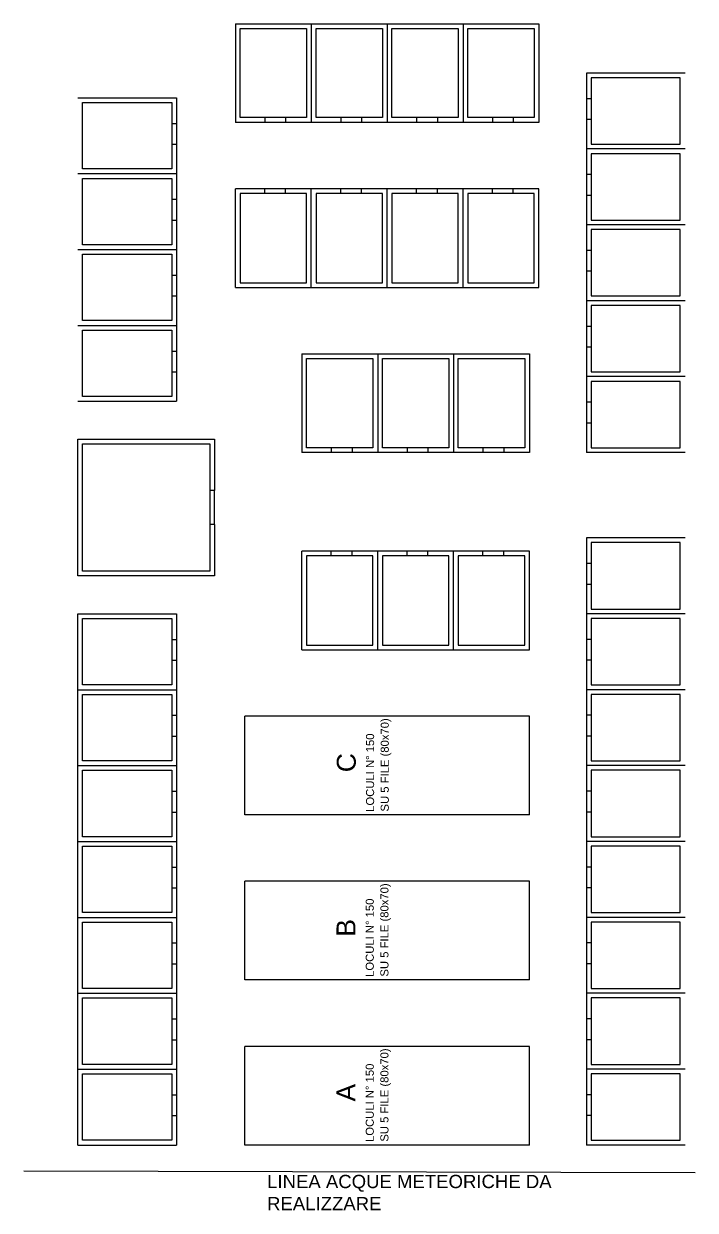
# Model space of a CAD drawing. Header units: millimetres. Extents: x 4085 to 4872, y 1447 to 1654.
# Drawn here: x 4421.27 to 4438.97, y 1447.43 to 1478.7 of the extents above; entities that cross this region are included whole.
import ezdxf

# ---------------------------------------------------------------- set-up
doc = ezdxf.new("R2010")
doc.units = ezdxf.units.MM
for name, color, linetype in [('01', 4, 'Continuous'), ('02', 3, 'Continuous'), ('04', 1, 'Continuous'), ('scritte', 6, 'Continuous')]:
    doc.layers.add(name, color=color, linetype=linetype)
doc.styles.get("Standard").update_dxf_attribs({"font": 'arial.ttf'})

msp = doc.modelspace()

# ---------------------------------------------------------------- linework, layer by layer
at = {"color": 5}
msp.add_line((4438.9657, 1448.4201), (4421.2669, 1448.4587), dxfattribs=at)
at = {"layer": '01'}
for p, q in [((4436.0952, 1476.7267), (4436.0952, 1476.1767)), ((4436.2202, 1476.7267), (4436.2202, 1476.1767)), ((4425.1702, 1476.0767), (4425.1702, 1475.5267)), ((4425.2952, 1476.0767), (4425.2952, 1475.5267)), ((4428.1702, 1476.2267), (4427.6202, 1476.2267)), ((4428.1702, 1476.1017), (4427.6202, 1476.1017)), ((4430.1702, 1476.2267), (4429.6202, 1476.2267)), ((4430.1702, 1476.1017), (4429.6202, 1476.1017)), ((4432.1702, 1476.2267), (4431.6202, 1476.2267)), ((4432.1702, 1476.1017), (4431.6202, 1476.1017)), ((4434.1702, 1476.2267), (4433.6202, 1476.2267)), ((4434.1702, 1476.1017), (4433.6202, 1476.1017)), ((4436.0952, 1474.7267), (4436.0952, 1474.1767)), ((4436.2202, 1474.7267), (4436.2202, 1474.1767)), ((4425.1702, 1474.0767), (4425.1702, 1473.5267)), ((4425.2952, 1474.0767), (4425.2952, 1473.5267)), ((4428.1702, 1474.3491), (4427.6202, 1474.3491)), ((4428.1702, 1474.2241), (4427.6202, 1474.2241)), ((4430.1702, 1474.3491), (4429.6202, 1474.3491)), ((4430.1702, 1474.2241), (4429.6202, 1474.2241)), ((4432.1702, 1474.3491), (4431.6202, 1474.3491)), ((4432.1702, 1474.2241), (4431.6202, 1474.2241)), ((4434.1702, 1474.3491), (4433.6202, 1474.3491)), ((4434.1702, 1474.2241), (4433.6202, 1474.2241)), ((4436.0952, 1472.7267), (4436.0952, 1472.1767)), ((4436.2202, 1472.7267), (4436.2202, 1472.1767)), ((4425.1702, 1472.0767), (4425.1702, 1471.5267)), ((4425.2952, 1472.0767), (4425.2952, 1471.5267)), ((4436.0952, 1470.7267), (4436.0952, 1470.1767)), ((4436.2202, 1470.7267), (4436.2202, 1470.1767)), ((4425.1702, 1470.0767), (4425.1702, 1469.5267)), ((4425.2952, 1470.0767), (4425.2952, 1469.5267)), ((4436.0952, 1468.7267), (4436.0952, 1468.1767)), ((4436.2202, 1468.7267), (4436.2202, 1468.1767)), ((4429.9202, 1467.5267), (4429.3702, 1467.5267)), ((4431.9202, 1467.5267), (4431.3702, 1467.5267)), ((4433.9202, 1467.5267), (4433.3702, 1467.5267)), ((4429.9202, 1467.4017), (4429.3702, 1467.4017)), ((4431.9202, 1467.4017), (4431.3702, 1467.4017)), ((4433.9202, 1467.4017), (4433.3702, 1467.4017)), ((4426.1702, 1466.4017), (4426.1702, 1465.5017)), ((4426.2952, 1465.5017), (4426.2952, 1466.4017)), ((4429.9202, 1464.8017), (4429.3702, 1464.8017)), ((4429.9202, 1464.6767), (4429.3702, 1464.6767)), ((4431.9202, 1464.8017), (4431.3702, 1464.8017)), ((4431.9202, 1464.6767), (4431.3702, 1464.6767)), ((4433.9202, 1464.8017), (4433.3702, 1464.8017)), ((4433.9202, 1464.6767), (4433.3702, 1464.6767)), ((4436.0952, 1464.4767), (4436.0952, 1463.9267)), ((4436.2202, 1464.4767), (4436.2202, 1463.9267)), ((4425.1702, 1462.4767), (4425.1702, 1461.9267)), ((4425.2952, 1462.4767), (4425.2952, 1461.9267)), ((4436.0952, 1462.4767), (4436.0952, 1461.9267)), ((4436.2202, 1462.4767), (4436.2202, 1461.9267)), ((4425.1702, 1460.4767), (4425.1702, 1459.9267)), ((4425.2952, 1460.4767), (4425.2952, 1459.9267)), ((4436.0952, 1460.4767), (4436.0952, 1459.9267)), ((4436.2202, 1460.4767), (4436.2202, 1459.9267)), ((4425.1702, 1458.4767), (4425.1702, 1457.9267)), ((4425.2952, 1458.4767), (4425.2952, 1457.9267)), ((4436.0952, 1458.4767), (4436.0952, 1457.9267)), ((4436.2202, 1458.4767), (4436.2202, 1457.9267)), ((4425.1702, 1456.4767), (4425.1702, 1455.9267)), ((4425.2952, 1456.4767), (4425.2952, 1455.9267)), ((4436.0952, 1456.4767), (4436.0952, 1455.9267)), ((4436.2202, 1456.4767), (4436.2202, 1455.9267)), ((4425.1702, 1454.4767), (4425.1702, 1453.9267)), ((4425.2952, 1454.4767), (4425.2952, 1453.9267)), ((4436.0952, 1454.4767), (4436.0952, 1453.9267)), ((4436.2202, 1454.4767), (4436.2202, 1453.9267)), ((4425.1702, 1452.4767), (4425.1702, 1451.9267)), ((4425.2952, 1452.4767), (4425.2952, 1451.9267)), ((4436.0952, 1452.4767), (4436.0952, 1451.9267)), ((4436.2202, 1452.4767), (4436.2202, 1451.9267)), ((4425.1702, 1450.4767), (4425.1702, 1449.9267)), ((4425.2952, 1450.4767), (4425.2952, 1449.9267)), ((4436.0952, 1450.4767), (4436.0952, 1449.9267)), ((4436.2202, 1450.4767), (4436.2202, 1449.9267))]:
    msp.add_line(p, q, dxfattribs=at)
at = {"layer": '02'}
for p, q in [((4427.0952, 1457.8517), (4427.0952, 1460.4517)), ((4434.5952, 1460.4517), (4427.0952, 1460.4517)), ((4434.5952, 1457.8517), (4434.5952, 1460.4517)), ((4434.5952, 1457.8517), (4427.0952, 1457.8517)), ((4427.0952, 1453.5017), (4427.0952, 1456.1017)), ((4434.5952, 1456.1017), (4427.0952, 1456.1017)), ((4434.5952, 1453.5017), (4434.5952, 1456.1017)), ((4434.5952, 1453.5017), (4427.0952, 1453.5017)), ((4427.0952, 1449.1517), (4427.0952, 1451.7517)), ((4434.5952, 1451.7517), (4427.0952, 1451.7517)), ((4434.5952, 1449.1517), (4434.5952, 1451.7517)), ((4434.5952, 1449.1517), (4427.0952, 1449.1517))]:
    msp.add_line(p, q, dxfattribs=at)
at = {"layer": '04'}
for p, q in [((4426.8452, 1478.7017), (4428.8452, 1478.7017)), ((4426.8452, 1478.7017), (4426.8452, 1476.1017)), ((4428.8452, 1478.7017), (4430.8452, 1478.7017)), ((4430.8452, 1478.7017), (4432.8452, 1478.7017)), ((4432.8452, 1478.7017), (4434.8452, 1478.7017)), ((4436.2202, 1476.7267), (4436.0952, 1476.7267)), ((4425.1702, 1476.0767), (4425.2952, 1476.0767)), ((4427.6202, 1476.1017), (4426.8452, 1476.1017)), ((4427.6202, 1476.2267), (4427.6202, 1476.1017)), ((4428.1702, 1476.2267), (4428.1702, 1476.1017)), ((4429.6202, 1476.1017), (4428.8452, 1476.1017)), ((4429.6202, 1476.2267), (4429.6202, 1476.1017)), ((4430.1702, 1476.2267), (4430.1702, 1476.1017)), ((4431.6202, 1476.1017), (4430.8452, 1476.1017)), ((4431.6202, 1476.2267), (4431.6202, 1476.1017)), ((4432.1702, 1476.2267), (4432.1702, 1476.1017)), ((4433.6202, 1476.1017), (4432.8452, 1476.1017)), ((4433.6202, 1476.2267), (4433.6202, 1476.1017)), ((4434.1702, 1476.2267), (4434.1702, 1476.1017)), ((4436.0952, 1476.1767), (4436.0952, 1475.4017)), ((4436.2202, 1476.1767), (4436.0952, 1476.1767)), ((4425.1702, 1475.5267), (4425.2952, 1475.5267)), ((4425.2952, 1475.5267), (4425.2952, 1474.7517)), ((4436.2202, 1474.7267), (4436.0952, 1474.7267)), ((4425.1702, 1474.0767), (4425.2952, 1474.0767)), ((4427.6202, 1474.3491), (4426.8452, 1474.3491)), ((4426.8452, 1471.7491), (4426.8452, 1474.3491)), ((4427.6202, 1474.2241), (4427.6202, 1474.3491)), ((4428.1702, 1474.2241), (4428.1702, 1474.3491)), ((4429.6202, 1474.3491), (4428.8452, 1474.3491)), ((4429.6202, 1474.2241), (4429.6202, 1474.3491)), ((4430.1702, 1474.2241), (4430.1702, 1474.3491)), ((4431.6202, 1474.3491), (4430.8452, 1474.3491)), ((4431.6202, 1474.2241), (4431.6202, 1474.3491)), ((4432.1702, 1474.2241), (4432.1702, 1474.3491)), ((4433.6202, 1474.3491), (4432.8452, 1474.3491)), ((4433.6202, 1474.2241), (4433.6202, 1474.3491)), ((4434.1702, 1474.2241), (4434.1702, 1474.3491)), ((4436.0952, 1474.1767), (4436.0952, 1473.4017)), ((4436.2202, 1474.1767), (4436.0952, 1474.1767)), ((4425.1702, 1473.5267), (4425.2952, 1473.5267)), ((4425.2952, 1473.5267), (4425.2952, 1472.7517)), ((4436.2202, 1472.7267), (4436.0952, 1472.7267)), ((4436.0952, 1472.1767), (4436.0952, 1471.4017)), ((4436.2202, 1472.1767), (4436.0952, 1472.1767)), ((4425.1702, 1472.0767), (4425.2952, 1472.0767)), ((4426.8452, 1471.7491), (4428.8452, 1471.7491)), ((4428.8452, 1471.7491), (4430.8452, 1471.7491)), ((4430.8452, 1471.7491), (4432.8452, 1471.7491)), ((4432.8452, 1471.7491), (4434.8452, 1471.7491)), ((4425.1702, 1471.5267), (4425.2952, 1471.5267)), ((4425.2952, 1471.5267), (4425.2952, 1470.7517)), ((4436.2202, 1470.7267), (4436.0952, 1470.7267)), ((4425.1702, 1470.0767), (4425.2952, 1470.0767)), ((4428.5952, 1470.0017), (4430.5952, 1470.0017)), ((4428.5952, 1470.0017), (4428.5952, 1467.4017)), ((4430.5952, 1470.0017), (4432.5952, 1470.0017)), ((4432.5952, 1470.0017), (4434.5952, 1470.0017)), ((4436.0952, 1470.1767), (4436.0952, 1469.4017)), ((4436.2202, 1470.1767), (4436.0952, 1470.1767)), ((4425.1702, 1469.5267), (4425.2952, 1469.5267)), ((4425.2952, 1469.5267), (4425.2952, 1468.7517)), ((4422.6952, 1468.7517), (4425.2952, 1468.7517)), ((4436.2202, 1468.7267), (4436.0952, 1468.7267)), ((4436.0952, 1468.1767), (4436.0952, 1467.4017)), ((4436.2202, 1468.1767), (4436.0952, 1468.1767)), ((4429.3702, 1467.5267), (4429.3702, 1467.4017)), ((4429.9202, 1467.5267), (4429.9202, 1467.4017)), ((4431.3702, 1467.5267), (4431.3702, 1467.4017)), ((4431.9202, 1467.5267), (4431.9202, 1467.4017)), ((4433.3702, 1467.5267), (4433.3702, 1467.4017)), ((4433.9202, 1467.5267), (4433.9202, 1467.4017)), ((4429.3702, 1467.4017), (4428.5952, 1467.4017)), ((4431.3702, 1467.4017), (4430.5952, 1467.4017)), ((4433.3702, 1467.4017), (4432.5952, 1467.4017)), ((4438.6952, 1467.4017), (4436.0952, 1467.4017)), ((4426.2952, 1466.4017), (4426.1702, 1466.4017)), ((4426.2952, 1465.5017), (4426.1702, 1465.5017)), ((4429.3702, 1464.8017), (4428.5952, 1464.8017)), ((4428.5952, 1462.2017), (4428.5952, 1464.8017)), ((4429.3702, 1464.6767), (4429.3702, 1464.8017)), ((4429.9202, 1464.6767), (4429.9202, 1464.8017)), ((4431.3702, 1464.8017), (4430.5952, 1464.8017)), ((4431.3702, 1464.6767), (4431.3702, 1464.8017)), ((4431.9202, 1464.6767), (4431.9202, 1464.8017)), ((4433.3702, 1464.8017), (4432.5952, 1464.8017)), ((4433.3702, 1464.6767), (4433.3702, 1464.8017)), ((4433.9202, 1464.6767), (4433.9202, 1464.8017)), ((4436.2202, 1464.4767), (4436.0952, 1464.4767)), ((4436.0952, 1463.9267), (4436.0952, 1463.1517)), ((4436.2202, 1463.9267), (4436.0952, 1463.9267)), ((4422.6952, 1461.1517), (4422.6952, 1463.1517)), ((4425.1702, 1462.4767), (4425.2952, 1462.4767)), ((4436.2202, 1462.4767), (4436.0952, 1462.4767)), ((4428.5952, 1462.2017), (4430.5952, 1462.2017)), ((4430.5952, 1462.2017), (4432.5952, 1462.2017)), ((4432.5952, 1462.2017), (4434.5952, 1462.2017)), ((4425.1702, 1461.9267), (4425.2952, 1461.9267)), ((4425.2952, 1461.9267), (4425.2952, 1461.1517)), ((4436.0952, 1461.9267), (4436.0952, 1461.1517)), ((4436.2202, 1461.9267), (4436.0952, 1461.9267)), ((4422.6952, 1459.1517), (4422.6952, 1461.1517)), ((4425.1702, 1460.4767), (4425.2952, 1460.4767)), ((4436.2202, 1460.4767), (4436.0952, 1460.4767)), ((4425.1702, 1459.9267), (4425.2952, 1459.9267)), ((4425.2952, 1459.9267), (4425.2952, 1459.1517)), ((4436.0952, 1459.9267), (4436.0952, 1459.1517)), ((4436.2202, 1459.9267), (4436.0952, 1459.9267)), ((4422.6952, 1457.1517), (4422.6952, 1459.1517)), ((4425.1702, 1458.4767), (4425.2952, 1458.4767)), ((4436.2202, 1458.4767), (4436.0952, 1458.4767)), ((4425.1702, 1457.9267), (4425.2952, 1457.9267)), ((4425.2952, 1457.9267), (4425.2952, 1457.1517)), ((4436.0952, 1457.9267), (4436.0952, 1457.1517)), ((4436.2202, 1457.9267), (4436.0952, 1457.9267)), ((4422.6952, 1455.1517), (4422.6952, 1457.1517)), ((4425.1702, 1456.4767), (4425.2952, 1456.4767)), ((4436.2202, 1456.4767), (4436.0952, 1456.4767)), ((4425.1702, 1455.9267), (4425.2952, 1455.9267)), ((4425.2952, 1455.9267), (4425.2952, 1455.1517)), ((4436.0952, 1455.9267), (4436.0952, 1455.1517)), ((4436.2202, 1455.9267), (4436.0952, 1455.9267)), ((4422.6952, 1453.1517), (4422.6952, 1455.1517)), ((4425.1702, 1454.4767), (4425.2952, 1454.4767)), ((4436.2202, 1454.4767), (4436.0952, 1454.4767)), ((4425.1702, 1453.9267), (4425.2952, 1453.9267)), ((4425.2952, 1453.9267), (4425.2952, 1453.1517)), ((4436.0952, 1453.9267), (4436.0952, 1453.1517)), ((4436.2202, 1453.9267), (4436.0952, 1453.9267)), ((4422.6952, 1451.1517), (4422.6952, 1453.1517)), ((4425.1702, 1452.4767), (4425.2952, 1452.4767)), ((4436.2202, 1452.4767), (4436.0952, 1452.4767)), ((4425.1702, 1451.9267), (4425.2952, 1451.9267)), ((4425.2952, 1451.9267), (4425.2952, 1451.1517)), ((4436.0952, 1451.9267), (4436.0952, 1451.1517)), ((4436.2202, 1451.9267), (4436.0952, 1451.9267)), ((4422.6952, 1449.1517), (4422.6952, 1451.1517)), ((4425.1702, 1450.4767), (4425.2952, 1450.4767)), ((4436.2202, 1450.4767), (4436.0952, 1450.4767)), ((4425.1702, 1449.9267), (4425.2952, 1449.9267)), ((4425.2952, 1449.9267), (4425.2952, 1449.1517)), ((4436.0952, 1449.9267), (4436.0952, 1449.1517)), ((4436.2202, 1449.9267), (4436.0952, 1449.9267)), ((4422.6952, 1449.1517), (4425.2952, 1449.1517)), ((4438.6952, 1449.1517), (4436.0952, 1449.1517))]:
    msp.add_line(p, q, dxfattribs=at)
for points in [[(4427.6202, 1476.2267), (4426.9702, 1476.2267), (4426.9702, 1478.5767), (4428.7202, 1478.5767), (4428.7202, 1476.2267), (4428.1702, 1476.2267)], [(4428.8452, 1478.7017), (4428.8452, 1476.1017), (4428.1702, 1476.1017)], [(4429.6202, 1476.2267), (4428.9702, 1476.2267), (4428.9702, 1478.5767), (4430.7202, 1478.5767), (4430.7202, 1476.2267), (4430.1702, 1476.2267)], [(4430.8452, 1478.7017), (4430.8452, 1476.1017), (4430.1702, 1476.1017)], [(4431.6202, 1476.2267), (4430.9702, 1476.2267), (4430.9702, 1478.5767), (4432.7202, 1478.5767), (4432.7202, 1476.2267), (4432.1702, 1476.2267)], [(4432.8452, 1478.7017), (4432.8452, 1476.1017), (4432.1702, 1476.1017)], [(4433.6202, 1476.2267), (4432.9702, 1476.2267), (4432.9702, 1478.5767), (4434.7202, 1478.5767), (4434.7202, 1476.2267), (4434.1702, 1476.2267)], [(4434.8452, 1478.7017), (4434.8452, 1476.1017), (4434.1702, 1476.1017)], [(4438.6952, 1477.4017), (4436.0952, 1477.4017), (4436.0952, 1476.7267)], [(4436.2202, 1476.1767), (4436.2202, 1475.5267), (4438.5702, 1475.5267), (4438.5702, 1477.2767), (4436.2202, 1477.2767), (4436.2202, 1476.7267)], [(4422.6952, 1476.7517), (4425.2952, 1476.7517), (4425.2952, 1476.0767)], [(4425.1702, 1475.5267), (4425.1702, 1474.8767), (4422.8202, 1474.8767), (4422.8202, 1476.6267), (4425.1702, 1476.6267), (4425.1702, 1476.0767)], [(4438.6952, 1475.4017), (4436.0952, 1475.4017), (4436.0952, 1474.7267)], [(4436.2202, 1474.1767), (4436.2202, 1473.5267), (4438.5702, 1473.5267), (4438.5702, 1475.2767), (4436.2202, 1475.2767), (4436.2202, 1474.7267)], [(4422.6952, 1474.7517), (4425.2952, 1474.7517), (4425.2952, 1474.0767)], [(4425.1702, 1473.5267), (4425.1702, 1472.8767), (4422.8202, 1472.8767), (4422.8202, 1474.6267), (4425.1702, 1474.6267), (4425.1702, 1474.0767)], [(4427.6202, 1474.2241), (4426.9702, 1474.2241), (4426.9702, 1471.8741), (4428.7202, 1471.8741), (4428.7202, 1474.2241), (4428.1702, 1474.2241)], [(4428.8452, 1471.7491), (4428.8452, 1474.3491), (4428.1702, 1474.3491)], [(4429.6202, 1474.2241), (4428.9702, 1474.2241), (4428.9702, 1471.8741), (4430.7202, 1471.8741), (4430.7202, 1474.2241), (4430.1702, 1474.2241)], [(4430.8452, 1471.7491), (4430.8452, 1474.3491), (4430.1702, 1474.3491)], [(4431.6202, 1474.2241), (4430.9702, 1474.2241), (4430.9702, 1471.8741), (4432.7202, 1471.8741), (4432.7202, 1474.2241), (4432.1702, 1474.2241)], [(4432.8452, 1471.7491), (4432.8452, 1474.3491), (4432.1702, 1474.3491)], [(4433.6202, 1474.2241), (4432.9702, 1474.2241), (4432.9702, 1471.8741), (4434.7202, 1471.8741), (4434.7202, 1474.2241), (4434.1702, 1474.2241)], [(4434.8452, 1471.7491), (4434.8452, 1474.3491), (4434.1702, 1474.3491)], [(4438.6952, 1473.4017), (4436.0952, 1473.4017), (4436.0952, 1472.7267)], [(4436.2202, 1472.1767), (4436.2202, 1471.5267), (4438.5702, 1471.5267), (4438.5702, 1473.2767), (4436.2202, 1473.2767), (4436.2202, 1472.7267)], [(4422.6952, 1472.7517), (4425.2952, 1472.7517), (4425.2952, 1472.0767)], [(4425.1702, 1471.5267), (4425.1702, 1470.8767), (4422.8202, 1470.8767), (4422.8202, 1472.6267), (4425.1702, 1472.6267), (4425.1702, 1472.0767)], [(4438.6952, 1471.4017), (4436.0952, 1471.4017), (4436.0952, 1470.7267)], [(4436.2202, 1470.1767), (4436.2202, 1469.5267), (4438.5702, 1469.5267), (4438.5702, 1471.2767), (4436.2202, 1471.2767), (4436.2202, 1470.7267)], [(4422.6952, 1470.7517), (4425.2952, 1470.7517), (4425.2952, 1470.0767)], [(4425.1702, 1469.5267), (4425.1702, 1468.8767), (4422.8202, 1468.8767), (4422.8202, 1470.6267), (4425.1702, 1470.6267), (4425.1702, 1470.0767)], [(4430.5952, 1470.0017), (4430.5952, 1467.4017), (4429.9202, 1467.4017)], [(4432.5952, 1470.0017), (4432.5952, 1467.4017), (4431.9202, 1467.4017)], [(4434.5952, 1470.0017), (4434.5952, 1467.4017), (4433.9202, 1467.4017)], [(4429.3702, 1467.5267), (4428.7202, 1467.5267), (4428.7202, 1469.8767), (4430.4702, 1469.8767), (4430.4702, 1467.5267), (4429.9202, 1467.5267)], [(4431.3702, 1467.5267), (4430.7202, 1467.5267), (4430.7202, 1469.8767), (4432.4702, 1469.8767), (4432.4702, 1467.5267), (4431.9202, 1467.5267)], [(4433.3702, 1467.5267), (4432.7202, 1467.5267), (4432.7202, 1469.8767), (4434.4702, 1469.8767), (4434.4702, 1467.5267), (4433.9202, 1467.5267)], [(4438.6952, 1469.4017), (4436.0952, 1469.4017), (4436.0952, 1468.7267)], [(4436.2202, 1468.1767), (4436.2202, 1467.5267), (4438.5702, 1467.5267), (4438.5702, 1469.2767), (4436.2202, 1469.2767), (4436.2202, 1468.7267)], [(4426.2952, 1465.5017), (4426.2952, 1464.1517), (4422.6952, 1464.1517), (4422.6952, 1467.7517), (4426.2952, 1467.7517), (4426.2952, 1466.4017)], [(4426.1702, 1465.5017), (4426.1702, 1464.2767), (4422.8202, 1464.2767), (4422.8202, 1467.6267), (4426.1702, 1467.6267), (4426.1702, 1466.4017)], [(4438.6952, 1465.1517), (4436.0952, 1465.1517), (4436.0952, 1464.4767)], [(4436.2202, 1463.9267), (4436.2202, 1463.2767), (4438.5702, 1463.2767), (4438.5702, 1465.0267), (4436.2202, 1465.0267), (4436.2202, 1464.4767)], [(4429.3702, 1464.6767), (4428.7202, 1464.6767), (4428.7202, 1462.3267), (4430.4702, 1462.3267), (4430.4702, 1464.6767), (4429.9202, 1464.6767)], [(4430.5952, 1462.2017), (4430.5952, 1464.8017), (4429.9202, 1464.8017)], [(4431.3702, 1464.6767), (4430.7202, 1464.6767), (4430.7202, 1462.3267), (4432.4702, 1462.3267), (4432.4702, 1464.6767), (4431.9202, 1464.6767)], [(4432.5952, 1462.2017), (4432.5952, 1464.8017), (4431.9202, 1464.8017)], [(4433.3702, 1464.6767), (4432.7202, 1464.6767), (4432.7202, 1462.3267), (4434.4702, 1462.3267), (4434.4702, 1464.6767), (4433.9202, 1464.6767)], [(4434.5952, 1462.2017), (4434.5952, 1464.8017), (4433.9202, 1464.8017)], [(4422.6952, 1463.1517), (4425.2952, 1463.1517), (4425.2952, 1462.4767)], [(4438.6952, 1463.1517), (4436.0952, 1463.1517), (4436.0952, 1462.4767)], [(4425.1702, 1461.9267), (4425.1702, 1461.2767), (4422.8202, 1461.2767), (4422.8202, 1463.0267), (4425.1702, 1463.0267), (4425.1702, 1462.4767)], [(4436.2202, 1461.9267), (4436.2202, 1461.2767), (4438.5702, 1461.2767), (4438.5702, 1463.0267), (4436.2202, 1463.0267), (4436.2202, 1462.4767)], [(4422.6952, 1461.1517), (4425.2952, 1461.1517), (4425.2952, 1460.4767)], [(4425.1702, 1459.9267), (4425.1702, 1459.2767), (4422.8202, 1459.2767), (4422.8202, 1461.0267), (4425.1702, 1461.0267), (4425.1702, 1460.4767)], [(4438.6952, 1461.1517), (4436.0952, 1461.1517), (4436.0952, 1460.4767)], [(4436.2202, 1459.9267), (4436.2202, 1459.2767), (4438.5702, 1459.2767), (4438.5702, 1461.0267), (4436.2202, 1461.0267), (4436.2202, 1460.4767)], [(4422.6952, 1459.1517), (4425.2952, 1459.1517), (4425.2952, 1458.4767)], [(4438.6952, 1459.1517), (4436.0952, 1459.1517), (4436.0952, 1458.4767)], [(4425.1702, 1457.9267), (4425.1702, 1457.2767), (4422.8202, 1457.2767), (4422.8202, 1459.0267), (4425.1702, 1459.0267), (4425.1702, 1458.4767)], [(4436.2202, 1457.9267), (4436.2202, 1457.2767), (4438.5702, 1457.2767), (4438.5702, 1459.0267), (4436.2202, 1459.0267), (4436.2202, 1458.4767)], [(4422.6952, 1457.1517), (4425.2952, 1457.1517), (4425.2952, 1456.4767)], [(4425.1702, 1455.9267), (4425.1702, 1455.2767), (4422.8202, 1455.2767), (4422.8202, 1457.0267), (4425.1702, 1457.0267), (4425.1702, 1456.4767)], [(4438.6952, 1457.1517), (4436.0952, 1457.1517), (4436.0952, 1456.4767)], [(4436.2202, 1455.9267), (4436.2202, 1455.2767), (4438.5702, 1455.2767), (4438.5702, 1457.0267), (4436.2202, 1457.0267), (4436.2202, 1456.4767)], [(4422.6952, 1455.1517), (4425.2952, 1455.1517), (4425.2952, 1454.4767)], [(4425.1702, 1453.9267), (4425.1702, 1453.2767), (4422.8202, 1453.2767), (4422.8202, 1455.0267), (4425.1702, 1455.0267), (4425.1702, 1454.4767)], [(4438.6952, 1455.1517), (4436.0952, 1455.1517), (4436.0952, 1454.4767)], [(4436.2202, 1453.9267), (4436.2202, 1453.2767), (4438.5702, 1453.2767), (4438.5702, 1455.0267), (4436.2202, 1455.0267), (4436.2202, 1454.4767)], [(4422.6952, 1453.1517), (4425.2952, 1453.1517), (4425.2952, 1452.4767)], [(4438.6952, 1453.1517), (4436.0952, 1453.1517), (4436.0952, 1452.4767)], [(4425.1702, 1451.9267), (4425.1702, 1451.2767), (4422.8202, 1451.2767), (4422.8202, 1453.0267), (4425.1702, 1453.0267), (4425.1702, 1452.4767)], [(4436.2202, 1451.9267), (4436.2202, 1451.2767), (4438.5702, 1451.2767), (4438.5702, 1453.0267), (4436.2202, 1453.0267), (4436.2202, 1452.4767)], [(4422.6952, 1451.1517), (4425.2952, 1451.1517), (4425.2952, 1450.4767)], [(4425.1702, 1449.9267), (4425.1702, 1449.2767), (4422.8202, 1449.2767), (4422.8202, 1451.0267), (4425.1702, 1451.0267), (4425.1702, 1450.4767)], [(4438.6952, 1451.1517), (4436.0952, 1451.1517), (4436.0952, 1450.4767)], [(4436.2202, 1449.9267), (4436.2202, 1449.2767), (4438.5702, 1449.2767), (4438.5702, 1451.0267), (4436.2202, 1451.0267), (4436.2202, 1450.4767)]]:
    msp.add_lwpolyline(points, dxfattribs=at)

# ---------------------------------------------------------------- texts
at = {"layer": 'scritte'}
for s, height, p in [('SU 5 FILE (80x70)', 0.212399, (4430.8878, 1457.9408)), ('LOCULI N° 150', 0.212399, (4430.501, 1457.9324)), ('C', 0.5, (4430.0181, 1458.9758)), ('SU 5 FILE (80x70)', 0.212399, (4430.8793, 1453.5908)), ('LOCULI N° 150', 0.212399, (4430.4925, 1453.5824)), ('B', 0.5, (4430.0096, 1454.6416)), ('SU 5 FILE (80x70)', 0.212399, (4430.8793, 1449.2408)), ('LOCULI N° 150', 0.212399, (4430.4925, 1449.2324)), ('A', 0.5, (4430.0096, 1450.2981))]:
    msp.add_text(s, height=height, rotation=90, dxfattribs=at).set_placement(p)
for s, p in [('LINEA ACQUE METEORICHE DA', (4427.6818, 1448.0155)), ('REALIZZARE', (4427.6792, 1447.4322))]:
    msp.add_text(s, height=0.35, dxfattribs=at).set_placement(p)

doc.saveas('drawing.dxf')
